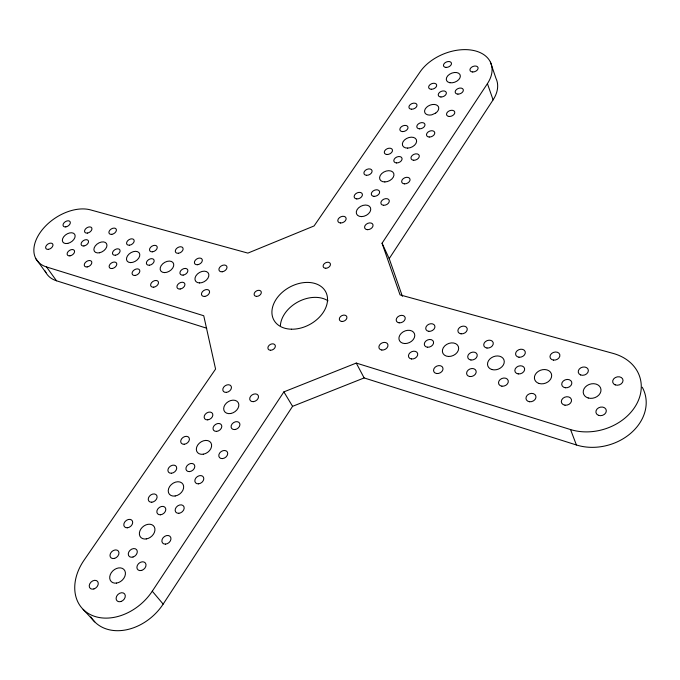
<?xml version="1.0" encoding="UTF-8"?>
<svg xmlns="http://www.w3.org/2000/svg" width="680" height="680" viewBox="0 0 680 680"><rect width="100%" height="100%" fill="white"/><g stroke="black" fill="none" stroke-linecap="round" stroke-linejoin="round"><path stroke-width="1.02" d="M90.84 616.904A47.396 36.057 -42.5 0 0 163.166 604.104L292.57 406.334L364.131 377.935L576.402 444.975A48.833 39.092 -16.4 0 0 631.108 432.947A48.833 39.092 -16.4 0 0 642.243 387.217M402.39 296.327L389.207 258.629L493.085 99.875A39.712 26.061 -21.6 0 0 495.992 78.421L490.433 62.143M46.529 266.959L203.745 315.75L215.577 369.078L83.997 560.286A47.983 36.167 -42.1 0 0 91.553 615.17A47.983 36.167 -42.1 0 0 152.269 591.209L283.883 391.884L356.26 363.069L570.554 429.565A49.453 39.245 -16.7 0 0 636.395 404.506A49.453 39.245 -16.7 0 0 613.079 353.396L400.052 294.89L382.05 243.227L487.424 83.632A40.129 26.035 -21.8 0 0 472.311 50.243A40.129 26.035 -21.8 0 0 420.147 71.816L314.067 225.955L247.885 253.104L90.516 209.891A38.717 24.633 -33.4 0 0 41.624 230.562A38.717 24.633 -33.4 0 0 46.529 266.959L56.491 280.78L206.728 328.227M83.104 609.34L94.758 621.885M152.269 591.209L163.166 604.104M36.006 258.901L45.985 272.688M283.883 391.884L292.57 406.334M356.26 363.069L364.131 377.935M382.05 243.227L389.207 258.629M570.554 429.565L576.402 444.975M487.424 83.632L493.085 99.875M56.491 280.78A38.327 24.675 -33.5 0 1 45.177 271.031M280.373 325.524A29.198 21.191 -28.8 0 1 298.52 301.631A29.198 21.191 -28.8 0 1 328.015 300.798M435.608 113.135L431.698 114.852A7.404 4.888 -22.5 0 1 424.609 111.869A7.404 4.888 -22.5 0 1 430.1 105.12A7.404 4.888 -22.5 0 1 438.37 106.641L438.489 106.896A7.404 4.888 -22.5 0 1 435.608 113.135M325.703 268.269A3.885 2.745 -27.2 0 0 330.37 263.78A3.885 2.745 -27.2 0 0 324.284 263.687A3.885 2.745 -27.2 0 0 325.703 268.269M270.436 350.26A3.995 2.907 -30.6 0 0 275.289 345.559A3.995 2.907 -30.6 0 0 269.144 345.296A3.995 2.907 -30.6 0 0 270.436 350.26M472.719 71.986A4.258 2.754 -21.1 0 0 478.04 67.584A4.258 2.754 -21.1 0 0 471.325 67.413A4.258 2.754 -21.1 0 0 472.719 71.986M446.139 67.422A4.199 2.703 -21.9 0 0 451.427 63.07A4.199 2.703 -21.9 0 0 444.848 62.909A4.199 2.703 -21.9 0 0 446.139 67.422M457.912 94.121A4.284 2.805 -21.6 0 0 463.292 89.666A4.284 2.805 -21.6 0 0 456.56 89.445A4.284 2.805 -21.6 0 0 457.912 94.121M431.29 89.267A4.224 2.745 -22.4 0 0 436.628 84.864A4.224 2.745 -22.4 0 0 430.032 84.66A4.224 2.745 -22.4 0 0 431.29 89.267M449.285 116.484A4.318 2.865 -21.9 0 0 454.725 111.962A4.318 2.865 -21.9 0 0 447.942 111.69A4.318 2.865 -21.9 0 0 449.285 116.484M440.946 96.993A4.258 2.788 -22.1 0 0 446.318 92.548A4.258 2.788 -22.1 0 0 439.646 92.319A4.258 2.788 -22.1 0 0 440.946 96.993M419.475 128.843A4.301 2.865 -22.9 0 0 424.932 124.321A4.301 2.865 -22.9 0 0 418.234 124.015A4.301 2.865 -22.9 0 0 419.475 128.843M429.225 137.029A4.335 2.907 -22.6 0 0 434.716 132.464A4.335 2.907 -22.6 0 0 427.941 132.132A4.335 2.907 -22.6 0 0 429.225 137.029M402.517 131.606A4.284 2.839 -23.4 0 0 407.966 127.092A4.284 2.839 -23.4 0 0 401.327 126.786A4.284 2.839 -23.4 0 0 402.517 131.606M413.703 160.25A4.369 2.958 -23.3 0 0 419.254 155.626A4.369 2.958 -23.3 0 0 412.454 155.244A4.369 2.958 -23.3 0 0 413.703 160.25M396.491 162.936A4.344 2.941 -23.8 0 0 402.033 158.329A4.344 2.941 -23.8 0 0 395.301 157.939A4.344 2.941 -23.8 0 0 396.491 162.936M386.945 154.513A4.309 2.89 -24 0 0 392.453 149.948A4.309 2.89 -24 0 0 385.798 149.583A4.309 2.89 -24 0 0 386.945 154.513M404.396 183.855A4.412 3.026 -23.7 0 0 410.014 179.163A4.412 3.026 -23.7 0 0 403.163 178.721A4.412 3.026 -23.7 0 0 404.396 183.855M366.503 175.304A4.326 2.933 -24.8 0 0 372.062 170.697A4.326 2.933 -24.8 0 0 365.423 170.281A4.326 2.933 -24.8 0 0 366.503 175.304M373.957 196.358A4.386 3.017 -24.8 0 0 379.593 191.658A4.386 3.017 -24.8 0 0 372.835 191.191A4.386 3.017 -24.8 0 0 373.957 196.358M383.588 205.283A4.428 3.06 -24.6 0 0 389.257 200.541A4.428 3.06 -24.6 0 0 382.423 200.047A4.428 3.06 -24.6 0 0 383.588 205.283M356.762 198.925A4.369 2.992 -25.4 0 0 362.389 194.242A4.369 2.992 -25.4 0 0 355.7 193.766A4.369 2.992 -25.4 0 0 356.762 198.925M367.285 229.678A4.462 3.119 -25.3 0 0 373.014 224.876A4.462 3.119 -25.3 0 0 366.154 224.315A4.462 3.119 -25.3 0 0 367.285 229.678M340.425 222.972A4.403 3.043 -26.1 0 0 346.111 218.229A4.403 3.043 -26.1 0 0 339.397 217.694A4.403 3.043 -26.1 0 0 340.425 222.972M226.389 392.377A4.667 3.417 -33 0 0 231.191 386.291A4.667 3.417 -33 0 0 223.788 387.03A4.667 3.417 -33 0 0 226.389 392.377M253.419 401.65A4.726 3.502 -32.3 0 0 258.23 395.479A4.726 3.502 -32.3 0 0 250.69 396.21A4.726 3.502 -32.3 0 0 253.419 401.65M207.723 419.849A4.717 3.476 -34.3 0 0 212.602 413.67A4.717 3.476 -34.3 0 0 205.165 414.366A4.717 3.476 -34.3 0 0 207.723 419.849M234.761 429.565A4.777 3.57 -33.7 0 0 239.657 423.283A4.777 3.57 -33.7 0 0 232.075 423.98A4.777 3.57 -33.7 0 0 234.761 429.565M216.639 431.375A4.76 3.536 -34.3 0 0 221.552 425.119A4.76 3.536 -34.3 0 0 214.03 425.799A4.76 3.536 -34.3 0 0 216.639 431.375M184.229 444.252A4.76 3.51 -35.7 0 0 189.184 437.979A4.76 3.51 -35.7 0 0 181.747 438.642A4.76 3.51 -35.7 0 0 184.229 444.252M222.479 458.6A4.837 3.647 -35 0 0 227.451 452.192A4.837 3.647 -35 0 0 219.81 452.837A4.837 3.647 -35 0 0 222.479 458.6M171.453 473.246A4.819 3.579 -36.9 0 0 176.486 466.854A4.819 3.579 -36.9 0 0 168.988 467.466A4.819 3.579 -36.9 0 0 171.453 473.246M189.542 471.606A4.837 3.612 -36.4 0 0 194.565 465.188A4.837 3.612 -36.4 0 0 186.992 465.808A4.837 3.612 -36.4 0 0 189.542 471.606M198.492 483.837A4.879 3.68 -36.5 0 0 203.549 477.335A4.879 3.68 -36.5 0 0 195.899 477.946A4.879 3.68 -36.5 0 0 198.492 483.837M151.768 502.223A4.879 3.638 -38.4 0 0 156.885 495.72A4.879 3.638 -38.4 0 0 149.353 496.289A4.879 3.638 -38.4 0 0 151.768 502.223M178.806 513.298A4.938 3.74 -38.1 0 0 183.94 506.685A4.938 3.74 -38.1 0 0 176.256 507.238A4.938 3.74 -38.1 0 0 178.806 513.298M160.438 514.794A4.93 3.697 -38.6 0 0 165.589 508.206A4.93 3.697 -38.6 0 0 157.964 508.75A4.93 3.697 -38.6 0 0 160.438 514.794M127.287 527.799A4.93 3.672 -39.9 0 0 132.489 521.203A4.93 3.672 -39.9 0 0 124.95 521.721A4.93 3.672 -39.9 0 0 127.287 527.799M165.52 544.127A5.015 3.817 -39.6 0 0 170.739 537.37A5.015 3.817 -39.6 0 0 162.996 537.88A5.015 3.817 -39.6 0 0 165.52 544.127M114.656 558.356A5.006 3.74 -41.3 0 0 118.286 550.987A5.006 3.74 -41.3 0 0 110.5 553.384A5.006 3.74 -41.3 0 0 114.656 558.356M132.999 557.039A5.024 3.783 -40.9 0 0 136.595 549.644A5.024 3.783 -40.9 0 0 128.758 552.058A5.024 3.783 -40.9 0 0 132.999 557.039M141.703 570.392A5.066 3.851 -41.3 0 0 145.299 562.895A5.066 3.851 -41.3 0 0 137.385 565.31A5.066 3.851 -41.3 0 0 141.703 570.392M93.882 588.965A5.074 3.799 -42.9 0 0 97.597 581.442A5.074 3.799 -42.9 0 0 89.752 583.84A5.074 3.799 -42.9 0 0 93.882 588.965M120.895 601.537A5.143 3.901 -43 0 0 124.593 593.878A5.143 3.901 -43 0 0 116.62 596.292A5.143 3.901 -43 0 0 120.895 601.537M65.79 226.899A4.054 2.558 -33.2 0 0 70.201 221.893A4.054 2.558 -33.2 0 0 64.039 222.785A4.054 2.558 -33.2 0 0 65.79 226.899M48.382 249.356A4.088 2.592 -34 0 0 52.861 244.281A4.088 2.592 -34 0 0 46.673 245.14A4.088 2.592 -34 0 0 48.382 249.356M87.38 233.087A4.097 2.618 -32.9 0 0 91.808 228.021A4.097 2.618 -32.9 0 0 85.544 228.913A4.097 2.618 -32.9 0 0 87.38 233.087M69.955 255.85A4.131 2.652 -33.7 0 0 74.443 250.699A4.131 2.652 -33.7 0 0 68.153 251.566A4.131 2.652 -33.7 0 0 69.955 255.85M83.929 245.964A4.122 2.652 -33.2 0 0 88.391 240.839A4.122 2.652 -33.2 0 0 82.093 241.714A4.122 2.652 -33.2 0 0 83.929 245.964M111.826 234.345A4.131 2.66 -32.4 0 0 116.255 229.228A4.131 2.66 -32.4 0 0 109.896 230.129A4.131 2.66 -32.4 0 0 111.826 234.345M87.159 266.942A4.182 2.72 -33.6 0 0 91.681 261.715A4.182 2.72 -33.6 0 0 85.28 262.574A4.182 2.72 -33.6 0 0 87.159 266.942M115.447 255.221A4.182 2.737 -32.7 0 0 119.927 250.002A4.182 2.737 -32.7 0 0 113.475 250.877A4.182 2.737 -32.7 0 0 115.447 255.221M129.566 245.191A4.173 2.728 -32.2 0 0 134.019 239.989A4.173 2.728 -32.2 0 0 127.559 240.881A4.173 2.728 -32.2 0 0 129.566 245.191M112.106 268.532A4.216 2.771 -33.1 0 0 116.629 263.253A4.216 2.771 -33.1 0 0 110.134 264.12A4.216 2.771 -33.1 0 0 112.106 268.532M152.592 251.796A4.224 2.796 -31.8 0 0 157.063 246.525A4.224 2.796 -31.8 0 0 150.484 247.418A4.224 2.796 -31.8 0 0 152.592 251.796M135.124 275.459A4.258 2.839 -32.7 0 0 139.663 270.113A4.258 2.839 -32.7 0 0 133.059 270.971A4.258 2.839 -32.7 0 0 135.124 275.459M149.481 265.217A4.25 2.83 -32.2 0 0 153.986 259.896A4.25 2.83 -32.2 0 0 147.364 260.772A4.25 2.83 -32.2 0 0 149.481 265.217M178.457 253.266A4.258 2.848 -31.2 0 0 182.92 247.945A4.258 2.848 -31.2 0 0 176.248 248.846A4.258 2.848 -31.2 0 0 178.457 253.266M153.739 287.181A4.309 2.916 -32.5 0 0 158.304 281.741A4.309 2.916 -32.5 0 0 151.589 282.6A4.309 2.916 -32.5 0 0 153.739 287.181M183.141 275.111A4.318 2.933 -31.5 0 0 187.663 269.679A4.318 2.933 -31.5 0 0 180.88 270.555A4.318 2.933 -31.5 0 0 183.141 275.111M197.642 264.707A4.309 2.924 -31 0 0 202.13 259.31A4.309 2.924 -31 0 0 195.339 260.194A4.309 2.924 -31 0 0 197.642 264.707M180.166 289.017A4.352 2.966 -31.9 0 0 184.722 283.526A4.352 2.966 -31.9 0 0 177.896 284.385A4.352 2.966 -31.9 0 0 180.166 289.017M222.258 271.771A4.361 2.992 -30.4 0 0 226.763 266.288A4.361 2.992 -30.4 0 0 219.844 267.18A4.361 2.992 -30.4 0 0 222.258 271.771M204.782 296.421A4.403 3.043 -31.4 0 0 209.355 290.853A4.403 3.043 -31.4 0 0 202.41 291.712A4.403 3.043 -31.4 0 0 204.782 296.421M615.221 384.88A5.253 4.148 -15.4 0 0 623.033 380.511A5.253 4.148 -15.4 0 0 615.281 377.587A5.253 4.148 -15.4 0 0 615.221 384.88M598.434 415.31A5.296 4.25 -16.2 0 0 606.322 410.899A5.296 4.25 -16.2 0 0 598.553 407.839A5.296 4.25 -16.2 0 0 598.434 415.31M564.986 405.186A5.202 4.139 -18.1 0 0 571.404 399.44A5.202 4.139 -18.1 0 0 562.921 398.31A5.202 4.139 -18.1 0 0 564.986 405.186M580.669 374.96A5.16 4.054 -17.2 0 0 588.37 370.651A5.16 4.054 -17.2 0 0 580.847 367.803A5.16 4.054 -17.2 0 0 580.669 374.96M565.335 387.753A5.16 4.072 -18.1 0 0 571.702 382.075A5.16 4.072 -18.1 0 0 563.287 381.004A5.16 4.072 -18.1 0 0 565.335 387.753M529.465 401.736A5.125 4.063 -20.1 0 0 535.857 396.058A5.125 4.063 -20.1 0 0 527.569 394.952A5.125 4.063 -20.1 0 0 529.465 401.736M553.503 360.094A5.074 3.944 -18.7 0 0 559.776 354.535A5.074 3.944 -18.7 0 0 551.531 353.558A5.074 3.944 -18.7 0 0 553.503 360.094M518.254 373.915A5.04 3.935 -20.5 0 0 524.552 368.365A5.04 3.935 -20.5 0 0 516.426 367.344A5.04 3.935 -20.5 0 0 518.254 373.915M501.899 386.189A5.04 3.953 -21.4 0 0 508.215 380.613A5.04 3.953 -21.4 0 0 500.123 379.567A5.04 3.953 -21.4 0 0 501.899 386.189M518.967 357.212A5.006 3.867 -20.4 0 0 525.215 351.713A5.006 3.867 -20.4 0 0 517.157 350.752A5.006 3.867 -20.4 0 0 518.967 357.212M486.999 348.041A4.93 3.774 -21.8 0 0 493.195 342.626A4.93 3.774 -21.8 0 0 485.325 341.7A4.93 3.774 -21.8 0 0 486.999 348.041M470.942 360.009A4.93 3.791 -22.7 0 0 477.164 354.577A4.93 3.791 -22.7 0 0 469.319 353.617A4.93 3.791 -22.7 0 0 470.942 360.009M469.846 376.541A4.972 3.851 -22.9 0 0 476.119 371.05A4.972 3.851 -22.9 0 0 468.223 370.039A4.972 3.851 -22.9 0 0 469.846 376.541M436.704 373.532A4.913 3.774 -24.4 0 0 442.943 368.092A4.913 3.774 -24.4 0 0 435.208 367.106A4.913 3.774 -24.4 0 0 436.704 373.532M461.048 333.829A4.853 3.672 -22.9 0 0 467.185 328.508A4.853 3.672 -22.9 0 0 459.493 327.632A4.853 3.672 -22.9 0 0 461.048 333.829M427.38 347.208A4.828 3.655 -24.5 0 0 433.525 341.887A4.828 3.655 -24.5 0 0 425.944 340.977A4.828 3.655 -24.5 0 0 427.38 347.208M411.502 358.972A4.837 3.672 -25.3 0 0 417.673 353.634A4.837 3.672 -25.3 0 0 410.116 352.69A4.837 3.672 -25.3 0 0 411.502 358.972M428.774 331.33A4.794 3.604 -24.2 0 0 434.868 326.069A4.794 3.604 -24.2 0 0 427.346 325.201A4.794 3.604 -24.2 0 0 428.774 331.33M256.547 296.387A3.859 2.72 -29.9 0 0 261.256 291.89A3.859 2.72 -29.9 0 0 255.34 291.745A3.859 2.72 -29.9 0 0 256.547 296.387M342.031 321.487A4.021 2.941 -27.5 0 0 346.834 316.786A4.021 2.941 -27.5 0 0 340.51 316.582A4.021 2.941 -27.5 0 0 342.031 321.487M399.135 322.83A4.734 3.51 -25.3 0 0 405.186 317.637A4.734 3.51 -25.3 0 0 397.834 316.812A4.734 3.51 -25.3 0 0 399.135 322.83M381.811 350.038A4.769 3.579 -26.4 0 0 387.94 344.777A4.769 3.579 -26.4 0 0 380.553 343.868A4.769 3.579 -26.4 0 0 381.811 350.038M449.905 82.73A7.336 4.76 -21.8 0 0 460.351 76.032A7.336 4.76 -21.8 0 0 449.675 74.188A7.336 4.76 -21.8 0 0 449.905 82.73M411.561 109.225A4.242 2.78 -23 0 0 416.959 104.779A4.242 2.78 -23 0 0 410.363 104.525A4.242 2.78 -23 0 0 411.561 109.225M407.643 148.104A7.48 5.015 -23.3 0 0 416.389 139.757A7.48 5.015 -23.3 0 0 404.43 140.037A7.48 5.015 -23.3 0 0 407.643 148.104M384.846 181.942A7.557 5.151 -24.3 0 0 393.754 173.425A7.557 5.151 -24.3 0 0 381.726 173.578A7.557 5.151 -24.3 0 0 384.846 181.942M361.497 216.606A7.633 5.287 -25.4 0 0 370.549 207.91A7.633 5.287 -25.4 0 0 358.471 207.944A7.633 5.287 -25.4 0 0 361.497 216.606M448.554 356.464A8.441 6.443 -23.6 0 0 458.354 346.536A8.441 6.443 -23.6 0 0 444.652 346.001A8.441 6.443 -23.6 0 0 448.554 356.464M491.963 369.554A8.627 6.681 -21.6 0 0 504.271 361.445A8.627 6.681 -21.6 0 0 491.427 357.748A8.627 6.681 -21.6 0 0 491.963 369.554M539.146 383.495A8.823 6.919 -19.3 0 0 551.667 375.216A8.823 6.919 -19.3 0 0 538.313 371.365A8.823 6.919 -19.3 0 0 539.146 383.495M588.242 397.995A9.044 7.174 -16.7 0 0 600.976 389.538A9.044 7.174 -16.7 0 0 587.087 385.534A9.044 7.174 -16.7 0 0 588.242 397.995M116.552 583.083A8.772 6.613 -42.1 0 0 124.831 570.733A8.772 6.613 -42.1 0 0 111.307 572.704A8.772 6.613 -42.1 0 0 116.552 583.083M146.268 538.942A8.602 6.468 -39.8 0 0 154.317 526.932A8.602 6.468 -39.8 0 0 140.896 528.998A8.602 6.468 -39.8 0 0 146.268 538.942M175.168 496A8.441 6.324 -37.5 0 0 183.005 484.313A8.441 6.324 -37.5 0 0 169.685 486.463A8.441 6.324 -37.5 0 0 175.168 496M203.303 454.206A8.296 6.179 -35.3 0 0 210.928 442.825A8.296 6.179 -35.3 0 0 197.719 445.06A8.296 6.179 -35.3 0 0 203.303 454.206M230.69 413.517A8.168 6.035 -33.3 0 0 238.111 402.441A8.168 6.035 -33.3 0 0 225.003 404.745A8.168 6.035 -33.3 0 0 230.69 413.517M67.779 243.398A7.08 4.505 -33.4 0 0 74.715 234.353A7.08 4.505 -33.4 0 0 63.75 236.716A7.08 4.505 -33.4 0 0 67.779 243.398M99.535 252.764A7.182 4.658 -33 0 0 106.479 243.542A7.182 4.658 -33 0 0 95.259 245.922A7.182 4.658 -33 0 0 99.535 252.764M130.645 262.607A7.293 4.811 -32.5 0 0 139.749 254.209A7.293 4.811 -32.5 0 0 129.03 254.074A7.293 4.811 -32.5 0 0 130.645 262.607M164.5 272.603A7.412 4.981 -31.9 0 0 173.689 264.044A7.412 4.981 -31.9 0 0 162.665 263.874A7.412 4.981 -31.9 0 0 164.5 272.603M199.504 282.94A7.531 5.16 -31.2 0 0 208.785 274.219A7.531 5.16 -31.2 0 0 197.446 273.998A7.531 5.16 -31.2 0 0 199.504 282.94M404.796 343.545A8.271 6.213 -25.3 0 0 414.511 333.829A8.271 6.213 -25.3 0 0 401.234 333.361A8.271 6.213 -25.3 0 0 404.796 343.545M291.533 329.205A29.537 21.207 -28.8 0 0 326.842 294.542A29.537 21.207 -28.8 0 0 280.789 293.683A29.537 21.207 -28.8 0 0 291.533 329.205"/></g></svg>
